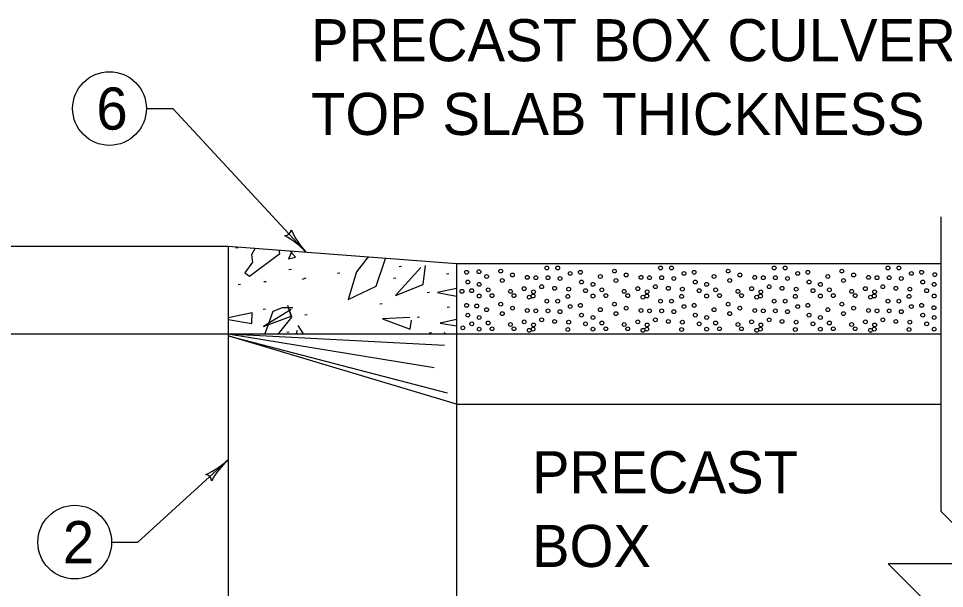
# Model space of a CAD drawing. Extents: x 1000 to 1036.3, y 1000 to 1022.
# Drawn here: x 1029.38 to 1033.776, y 1011.883 to 1014.59 of the extents above; entities that cross this region are included whole.
import ezdxf

# ---------------------------------------------------------------- set-up
doc = ezdxf.new("R2010")
doc.units = 0
doc.layers.add('Level 1', color=7, linetype='Continuous')

msp = doc.modelspace()

# ---------------------------------------------------------------- linework, layer by layer
at = {"layer": 'Level 1'}
for p, q in [((1029.9868, 1014.1621), (1030.1118, 1014.1621)), ((1030.1118, 1014.1621), (1030.7448, 1013.4807)), ((1027.8666, 1013.5091), (1030.3748, 1013.5091)), ((1030.3748, 1013.5091), (1030.3748, 1010.6341)), ((1030.3748, 1013.5091), (1031.46, 1013.4258)), ((1031.46, 1013.4258), (1033.7593, 1013.4258)), ((1031.46, 1013.4258), (1031.46, 1010.7591)), ((1027.8666, 1013.0924), (1030.3748, 1013.0924)), ((1030.3748, 1013.0924), (1031.4028, 1013.0386)), ((1030.3748, 1013.0924), (1031.3527, 1012.9319)), ((1030.3748, 1013.0924), (1031.46, 1013.0924)), ((1031.46, 1012.7591), (1030.3748, 1013.0827)), ((1030.3748, 1013.0827), (1031.4154, 1012.8127)), ((1031.46, 1013.0924), (1033.7593, 1013.0924)), ((1031.46, 1012.7591), (1033.7593, 1012.7591)), ((1029.9468, 1012.1034), (1030.3748, 1012.4935)), ((1029.8218, 1012.1034), (1029.9468, 1012.1034))]:
    msp.add_line(p, q, dxfattribs=at)
for points in [[(1033.7593, 1013.6474), (1033.7593, 1013.4258), (1033.7593, 1013.0924), (1033.7593, 1012.2503), (1034.0093, 1012.0003), (1033.5093, 1012.0003), (1033.7593, 1011.7503), (1033.7593, 1011.4258), (1033.7593, 1011.0924), (1033.7593, 1010.7591), (1033.7593, 1010.5199)], [(1030.4233, 1013.5), (1030.4123, 1013.4986)], [(1030.5033, 1013.4992), (1030.4868, 1013.467)], [(1030.4771, 1013.3658), (1030.6199, 1013.474)], [(1030.4868, 1013.467), (1030.4909, 1013.4323)], [(1030.6199, 1013.474), (1030.6172, 1013.4904)], [(1030.6778, 1013.4829), (1030.6611, 1013.4483)], [(1030.6611, 1013.4483), (1030.6944, 1013.4565)], [(1030.6944, 1013.4565), (1030.668, 1013.4865)], [(1031.0398, 1013.458), (1030.9843, 1013.3866)], [(1030.4909, 1013.4323), (1030.4548, 1013.3824)], [(1031.0772, 1013.3186), (1031.1216, 1013.4504)], [(1031.1216, 1013.4504), (1031.12, 1013.4518)], [(1031.2894, 1013.4074), (1031.1701, 1013.2743), (1031.3019, 1013.3269), (1031.3116, 1013.4171)], [(1031.1983, 1013.4115), (1031.1872, 1013.4102)], [(1030.4548, 1013.3824), (1030.4771, 1013.3658)], [(1030.6752, 1013.3979), (1030.6641, 1013.3965)], [(1030.9056, 1013.3809), (1030.8945, 1013.3795)], [(1030.9843, 1013.3866), (1030.9454, 1013.2548)], [(1031.4229, 1013.3775), (1031.4118, 1013.3761)], [(1030.4336, 1013.3264), (1030.4224, 1013.3251)], [(1030.5561, 1013.34), (1030.545, 1013.3387)], [(1030.7433, 1013.3575), (1030.7268, 1013.3505)], [(1031.1711, 1013.3571), (1031.16, 1013.3557)], [(1030.9454, 1013.2548), (1031.0772, 1013.3186)], [(1031.331, 1013.289), (1031.3199, 1013.2876)], [(1031.46, 1013.3069), (1031.3684, 1013.2881)], [(1031.3684, 1013.2881), (1031.46, 1013.2719)], [(1031.1064, 1013.2346), (1031.0953, 1013.2332)], [(1030.4898, 1013.1919), (1030.3748, 1013.1683)], [(1030.4884, 1013.1407), (1030.4898, 1013.1933)], [(1030.5527, 1013.2093), (1030.5416, 1013.2079)], [(1030.674, 1013.2083), (1030.5437, 1013.1278), (1030.674, 1013.1763), (1030.6588, 1013.2277)], [(1030.588, 1013.1985), (1030.5499, 1013.0924)], [(1030.631, 1013.2152), (1030.588, 1013.1985)], [(1030.6823, 1013.2166), (1030.631, 1013.2152)], [(1030.6782, 1013.1708), (1030.6615, 1013.2179)], [(1031.4263, 1013.2196), (1031.4153, 1013.2182)], [(1030.3748, 1013.1608), (1030.4884, 1013.1407)], [(1030.6148, 1013.0924), (1030.6782, 1013.1708)], [(1030.7501, 1013.1821), (1030.7389, 1013.1808)], [(1031.2381, 1013.1694), (1031.1077, 1013.1638), (1031.2395, 1013.1139), (1031.245, 1013.1569)], [(1031.2834, 1013.1719), (1031.2723, 1013.1705)], [(1031.46, 1013.1598), (1031.3821, 1013.1438)], [(1030.7032, 1013.1083), (1030.6981, 1013.0924)], [(1030.7324, 1013.0924), (1030.7073, 1013.1319)], [(1031.3821, 1013.1438), (1031.46, 1013.13)], [(1030.665, 1013.1004), (1030.6539, 1013.0991)], [(1031.3413, 1013.097), (1031.3302, 1013.0957)], [(1031.4067, 1013.0924), (1031.4014, 1013.0984)]]:
    msp.add_lwpolyline(points, dxfattribs=at)
for centre, radius in [((1029.8118, 1014.1621), 0.175), ((1031.8879, 1013.4052), 0.00903), ((1031.9399, 1013.4052), 0.00903), ((1032.4279, 1013.4052), 0.00903), ((1032.4799, 1013.4052), 0.00903), ((1032.9679, 1013.4052), 0.00903), ((1033.0199, 1013.4052), 0.00903), ((1033.5079, 1013.4052), 0.00903), ((1033.5599, 1013.4052), 0.00903), ((1031.5076, 1013.3848), 0.00903), ((1031.566, 1013.3872), 0.00903), ((1031.6023, 1013.3643), 0.00903), ((1031.6692, 1013.3903), 0.00903), ((1031.7249, 1013.3718), 0.00903), ((1031.7955, 1013.3606), 0.00903), ((1031.8359, 1013.3588), 0.00903), ((1031.8935, 1013.3588), 0.00903), ((1031.9993, 1013.3792), 0.00903), ((1032.0476, 1013.3848), 0.00903), ((1032.1423, 1013.3643), 0.00903), ((1032.2092, 1013.3903), 0.00903), ((1032.2649, 1013.3718), 0.00903), ((1032.3355, 1013.3606), 0.00903), ((1032.3759, 1013.3588), 0.00903), ((1032.4335, 1013.3588), 0.00903), ((1032.5393, 1013.3792), 0.00903), ((1032.5876, 1013.3848), 0.00903), ((1032.6823, 1013.3643), 0.00903), ((1032.7492, 1013.3903), 0.00903), ((1032.8049, 1013.3718), 0.00903), ((1032.8755, 1013.3606), 0.00903), ((1032.9159, 1013.3588), 0.00903), ((1032.9735, 1013.3588), 0.00903), ((1033.0793, 1013.3792), 0.00903), ((1033.1276, 1013.3848), 0.00903), ((1033.2223, 1013.3643), 0.00903), ((1033.2892, 1013.3903), 0.00903), ((1033.3449, 1013.3718), 0.00903), ((1033.4155, 1013.3606), 0.00903), ((1033.4559, 1013.3588), 0.00903), ((1033.5135, 1013.3588), 0.00903), ((1033.6193, 1013.3792), 0.00903), ((1033.6676, 1013.3848), 0.00903), ((1033.7303, 1013.3737), 0.00903), ((1031.5131, 1013.3383), 0.00903), ((1031.5671, 1013.3272), 0.00903), ((1031.6766, 1013.3458), 0.00903), ((1031.8637, 1013.316), 0.00903), ((1031.9511, 1013.355), 0.00903), ((1032.0531, 1013.3383), 0.00903), ((1032.1071, 1013.3272), 0.00903), ((1032.2166, 1013.3458), 0.00903), ((1032.4037, 1013.316), 0.00903), ((1032.4911, 1013.355), 0.00903), ((1032.5931, 1013.3383), 0.00903), ((1032.6471, 1013.3272), 0.00903), ((1032.7566, 1013.3458), 0.00903), ((1032.9437, 1013.316), 0.00903), ((1033.0311, 1013.355), 0.00903), ((1033.1331, 1013.3383), 0.00903), ((1033.1871, 1013.3272), 0.00903), ((1033.2966, 1013.3458), 0.00903), ((1033.4837, 1013.316), 0.00903), ((1033.5711, 1013.355), 0.00903), ((1033.6731, 1013.3383), 0.00903), ((1033.7271, 1013.3272), 0.00903), ((1031.4852, 1013.2942), 0.00903), ((1031.5317, 1013.2974), 0.00903), ((1031.5671, 1013.272), 0.00903), ((1031.6097, 1013.3012), 0.00903), ((1031.6283, 1013.2738), 0.00903), ((1031.7156, 1013.2938), 0.00903), ((1031.7323, 1013.2738), 0.00903), ((1031.7806, 1013.3068), 0.00903), ((1031.8229, 1013.272), 0.00903), ((1031.8247, 1013.2918), 0.00903), ((1031.9251, 1013.3086), 0.00903), ((1031.9881, 1013.2701), 0.00903), ((1031.9919, 1013.3048), 0.00903), ((1032.0717, 1013.2974), 0.00903), ((1032.1071, 1013.272), 0.00903), ((1032.1497, 1013.3012), 0.00903), ((1032.1683, 1013.2738), 0.00903), ((1032.2556, 1013.2938), 0.00903), ((1032.2723, 1013.2738), 0.00903), ((1032.3206, 1013.3068), 0.00903), ((1032.3629, 1013.272), 0.00903), ((1032.3647, 1013.2918), 0.00903), ((1032.4651, 1013.3086), 0.00903), ((1032.5281, 1013.2701), 0.00903), ((1032.5319, 1013.3048), 0.00903), ((1032.6117, 1013.2974), 0.00903), ((1032.6471, 1013.272), 0.00903), ((1032.6897, 1013.3012), 0.00903), ((1032.7083, 1013.2738), 0.00903), ((1032.7956, 1013.2938), 0.00903), ((1032.8123, 1013.2738), 0.00903), ((1032.8606, 1013.3068), 0.00903), ((1032.9029, 1013.272), 0.00903), ((1032.9047, 1013.2918), 0.00903), ((1033.0051, 1013.3086), 0.00903), ((1033.0681, 1013.2701), 0.00903), ((1033.0719, 1013.3048), 0.00903), ((1033.1517, 1013.2974), 0.00903), ((1033.1871, 1013.272), 0.00903), ((1033.2297, 1013.3012), 0.00903), ((1033.2483, 1013.2738), 0.00903), ((1033.3356, 1013.2938), 0.00903), ((1033.3523, 1013.2738), 0.00903), ((1033.4006, 1013.3068), 0.00903), ((1033.4429, 1013.272), 0.00903), ((1033.4447, 1013.2918), 0.00903), ((1033.5451, 1013.3086), 0.00903), ((1033.6081, 1013.2701), 0.00903), ((1033.6119, 1013.3048), 0.00903), ((1033.6917, 1013.2974), 0.00903), ((1033.7271, 1013.272), 0.00903), ((1031.5076, 1013.2274), 0.00903), ((1031.5553, 1013.2245), 0.00903), ((1031.6692, 1013.233), 0.00903), ((1031.8048, 1013.2664), 0.00903), ((1031.8879, 1013.2478), 0.00903), ((1031.9399, 1013.2478), 0.00903), ((1032.0476, 1013.2274), 0.00903), ((1032.2092, 1013.233), 0.00903), ((1032.3448, 1013.2664), 0.00903), ((1032.4279, 1013.2478), 0.00903), ((1032.4799, 1013.2478), 0.00903), ((1032.5876, 1013.2274), 0.00903), ((1032.7492, 1013.233), 0.00903), ((1032.8848, 1013.2664), 0.00903), ((1032.9679, 1013.2478), 0.00903), ((1033.0199, 1013.2478), 0.00903), ((1033.1276, 1013.2274), 0.00903), ((1033.2892, 1013.233), 0.00903), ((1033.4248, 1013.2664), 0.00903), ((1033.5079, 1013.2478), 0.00903), ((1033.5599, 1013.2478), 0.00903), ((1033.6676, 1013.2274), 0.00903), ((1031.5131, 1013.1809), 0.00903), ((1031.6023, 1013.207), 0.00903), ((1031.6766, 1013.1884), 0.00903), ((1031.7249, 1013.2144), 0.00903), ((1031.7955, 1013.2033), 0.00903), ((1031.8359, 1013.2014), 0.00903), ((1031.8935, 1013.2014), 0.00903), ((1031.9511, 1013.1977), 0.00903), ((1031.9993, 1013.2218), 0.00903), ((1032.0531, 1013.1809), 0.00903), ((1032.1423, 1013.207), 0.00903), ((1032.2166, 1013.1884), 0.00903), ((1032.2649, 1013.2144), 0.00903), ((1032.3355, 1013.2033), 0.00903), ((1032.3759, 1013.2014), 0.00903), ((1032.4335, 1013.2014), 0.00903), ((1032.4911, 1013.1977), 0.00903), ((1032.5393, 1013.2218), 0.00903), ((1032.5931, 1013.1809), 0.00903), ((1032.6823, 1013.207), 0.00903), ((1032.7566, 1013.1884), 0.00903), ((1032.8049, 1013.2144), 0.00903), ((1032.8755, 1013.2033), 0.00903), ((1032.9159, 1013.2014), 0.00903), ((1032.9735, 1013.2014), 0.00903), ((1033.0311, 1013.1977), 0.00903), ((1033.0793, 1013.2218), 0.00903), ((1033.1331, 1013.1809), 0.00903), ((1033.2223, 1013.207), 0.00903), ((1033.2966, 1013.1884), 0.00903), ((1033.3449, 1013.2144), 0.00903), ((1033.4155, 1013.2033), 0.00903), ((1033.4559, 1013.2014), 0.00903), ((1033.5135, 1013.2014), 0.00903), ((1033.5711, 1013.1977), 0.00903), ((1033.6193, 1013.2218), 0.00903), ((1033.6731, 1013.1809), 0.00903), ((1033.7263, 1013.2163), 0.00903), ((1031.5317, 1013.1401), 0.00903), ((1031.5671, 1013.1698), 0.00903), ((1031.6097, 1013.1438), 0.00903), ((1031.7156, 1013.1364), 0.00903), ((1031.7806, 1013.1494), 0.00903), ((1031.8637, 1013.1587), 0.00903), ((1031.9251, 1013.1513), 0.00903), ((1031.9919, 1013.1475), 0.00903), ((1032.0717, 1013.1401), 0.00903), ((1032.1071, 1013.1698), 0.00903), ((1032.1497, 1013.1438), 0.00903), ((1032.2556, 1013.1364), 0.00903), ((1032.3206, 1013.1494), 0.00903), ((1032.4037, 1013.1587), 0.00903), ((1032.4651, 1013.1513), 0.00903), ((1032.5319, 1013.1475), 0.00903), ((1032.6117, 1013.1401), 0.00903), ((1032.6471, 1013.1698), 0.00903), ((1032.6897, 1013.1438), 0.00903), ((1032.7956, 1013.1364), 0.00903), ((1032.8606, 1013.1494), 0.00903), ((1032.9437, 1013.1587), 0.00903), ((1033.0051, 1013.1513), 0.00903), ((1033.0719, 1013.1475), 0.00903), ((1033.1517, 1013.1401), 0.00903), ((1033.1871, 1013.1698), 0.00903), ((1033.2297, 1013.1438), 0.00903), ((1033.3356, 1013.1364), 0.00903), ((1033.4006, 1013.1494), 0.00903), ((1033.4837, 1013.1587), 0.00903), ((1033.5451, 1013.1513), 0.00903), ((1033.6119, 1013.1475), 0.00903), ((1033.6917, 1013.1401), 0.00903), ((1033.7271, 1013.1698), 0.00903), ((1031.4892, 1013.1208), 0.00903), ((1031.5671, 1013.1147), 0.00903), ((1031.6283, 1013.1165), 0.00903), ((1031.7323, 1013.1165), 0.00903), ((1031.8048, 1013.1091), 0.00903), ((1031.8229, 1013.1147), 0.00903), ((1031.8247, 1013.1345), 0.00903), ((1031.9881, 1013.1128), 0.00903), ((1032.1071, 1013.1147), 0.00903), ((1032.1683, 1013.1165), 0.00903), ((1032.2723, 1013.1165), 0.00903), ((1032.3448, 1013.1091), 0.00903), ((1032.3629, 1013.1147), 0.00903), ((1032.3647, 1013.1345), 0.00903), ((1032.5281, 1013.1128), 0.00903), ((1032.6471, 1013.1147), 0.00903), ((1032.7083, 1013.1165), 0.00903), ((1032.8123, 1013.1165), 0.00903), ((1032.8848, 1013.1091), 0.00903), ((1032.9029, 1013.1147), 0.00903), ((1032.9047, 1013.1345), 0.00903), ((1033.0681, 1013.1128), 0.00903), ((1033.1871, 1013.1147), 0.00903), ((1033.2483, 1013.1165), 0.00903), ((1033.3523, 1013.1165), 0.00903), ((1033.4248, 1013.1091), 0.00903), ((1033.4429, 1013.1147), 0.00903), ((1033.4447, 1013.1345), 0.00903), ((1033.6081, 1013.1128), 0.00903), ((1033.7271, 1013.1147), 0.00903), ((1029.6468, 1012.1034), 0.175)]:
    msp.add_circle(centre, radius, dxfattribs=at)
for centre, radius, start, end in [((1030.6436, 1013.5896), 0.0313, 271.6651, 353.7817), ((1031.0312, 1013.7467), 0.3909, 204.2376, 222.8843), ((1030.4583, 1013.2146), 0.3909, 42.8905, 61.5592), ((1030.4583, 1013.2146), 0.3909, 42.8782, 42.8905), ((1030.1115, 1012.7825), 0.3909, 293.688, 312.3347), ((1030.6381, 1012.2045), 0.3909, 132.3408, 151.0096), ((1030.6381, 1012.2045), 0.3909, 132.3286, 132.3408), ((1030.2649, 1012.3934), 0.0313, 1.1154, 83.2321)]:
    msp.add_arc(centre, radius, start, end, dxfattribs=at)

# ---------------------------------------------------------------- texts
for s, p in [('PRECAST BOX CULVERT', (1030.7686, 1014.3866)), ('6', (1029.7495, 1014.0621)), ('TOP SLAB THICKNESS', (1030.7686, 1014.0366)), ('PRECAST', (1031.8177, 1012.3352)), ('2', (1029.5901, 1012.0034)), ('BOX', (1031.8177, 1011.9852))]:
    msp.add_text(s, height=0.2, dxfattribs=at).set_placement(p)

doc.saveas('drawing.dxf')
